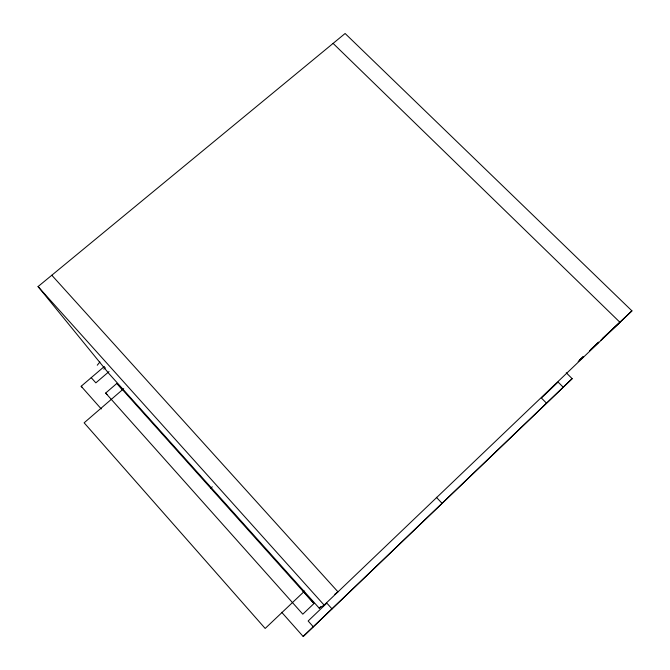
<?xml version="1.0" encoding="UTF-8"?>
<svg xmlns="http://www.w3.org/2000/svg" width="670" height="670" viewBox="0 0 670 670"><rect width="100%" height="100%" fill="white"/><g stroke="black" fill="none" stroke-linecap="round" stroke-linejoin="round"><path stroke-width="1" d="M281.676 612.263L303.183 636.5L572.163 378.676L566.25 372.78M314.071 603.436L302.807 614.172L105.659 393.064L116.873 383.408L314.021 603.528L302.865 591.082M97.259 365.234L99.897 361.984M324.129 605.094L631.944 310.872L345.109 33.5L38.056 286.576L108.925 373.584L319.213 608.167L324.129 605.094L38.056 286.576M303.183 636.5L572.163 378.676M319.213 608.167L320.729 606.719M304.657 591.015L265.178 628.452L84.135 422.82L123.716 388.65M579.575 359.991L583.369 356.432M590.957 349.313L598.553 342.194M602.347 338.635L631.944 310.872M578.185 361.473L583.503 356.49M589.583 350.795L598.695 342.253M600.973 340.117L619.968 322.32L333.099 43.399M210.715 488.229L212.264 486.822M109.026 371.574L95.852 382.855L91.229 377.671M101.279 408.951L81.162 386.272L104.403 366.415M103.8 369.137L105.391 367.78M334.799 594.307L337.981 591.853L51.808 275.236M563.244 387.218L558.085 382.059L541.394 398.014L546.561 403.214M81.162 386.272L82.351 387.486M436.346 497.282L442.091 503.354M332.002 608.879L326.834 603.126L308.141 620.998L313.309 626.793M105.659 393.064L106.991 394.538M122.308 389.613L116.873 383.408"/></g></svg>
